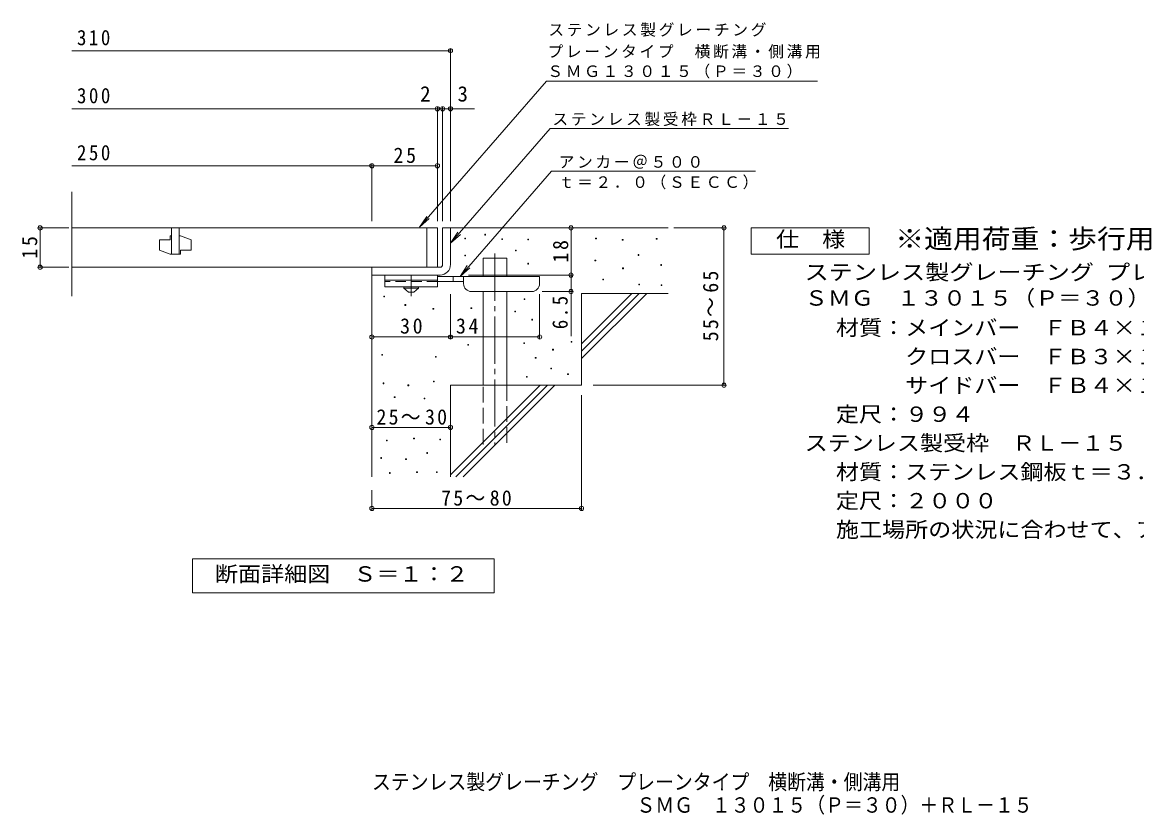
# Model space of a CAD drawing. Units: millimetres, scale not verified. Extents: x -304 to 335, y -274 to 240.
# Drawn here: x -303.6 to 121.6, y -274.5 to 27.8 of the extents above; entities that cross this region are included whole.
import ezdxf
from ezdxf.enums import TextEntityAlignment as Align

# ---------------------------------------------------------------- set-up
doc = ezdxf.new("R2010")
doc.units = ezdxf.units.MM
doc.header["$LTSCALE"] = 2
doc.header["$PDMODE"] = 32
doc.header["$PDSIZE"] = 1.6
for name, pattern in [('CHAIN1', [8, 5, -1, 1, -1]), ('CHAIN2', [12, 9, -1, 1, -1]), ('DASHED2', [3, 2, -1]), ('DASHED3', [4, 3, -1])]:
    doc.linetypes.add(name, pattern=pattern)
for name, color, linetype, lineweight in [('D-0', 7, 'Continuous', 9), ('D-1', 2, 'Continuous', 9), ('D-2', 3, 'Continuous', 9), ('D-4', 7, 'Continuous', 9), ('D-5', 7, 'Continuous', 9), ('D-6', 6, 'Continuous', 9), ('D-9', 4, 'Continuous', 9)]:
    doc.layers.add(name, color=color, linetype=linetype, lineweight=lineweight)
doc.layers.add('F-5_F-5ﾚｲﾔ', color=2, linetype='Continuous')
doc.styles.add('ＭＳ ゴシック', font='')
doc.styles.get('ＭＳ ゴシック').set_extended_font_data('MS Gothic')

msp = doc.modelspace()

# ---------------------------------------------------------------- linework, layer by layer
at = {"layer": 'D-0'}
for points in [[(-134.809, -54.811), (-134.809, -54.511), (-134.509, -54.511), (-134.509, -54.811)], [(-127.131, -53.363), (-127.131, -53.063), (-126.831, -53.063), (-126.831, -53.363)], [(-120.705, -55.082), (-120.705, -54.782), (-120.404, -54.782), (-120.404, -55.082)], [(-110.717, -55.217), (-110.717, -54.917), (-110.417, -54.917), (-110.417, -55.217)], [(-84.865, -54.811), (-84.865, -54.511), (-84.565, -54.511), (-84.565, -54.811)], [(-74.714, -55.353), (-74.714, -55.053), (-74.414, -55.053), (-74.414, -55.353)], [(-61.72, -54.947), (-61.72, -54.647), (-61.42, -54.647), (-61.42, -54.947)], [(-115.454, -59.413), (-115.454, -59.113), (-115.154, -59.113), (-115.154, -59.413)], [(-134.777, -61.345), (-134.777, -61.045), (-134.477, -61.045), (-134.477, -61.345)], [(-85.136, -63.203), (-85.136, -62.903), (-84.836, -62.903), (-84.836, -63.203)], [(-68.675, -61.097), (-68.675, -60.796), (-68.375, -60.796), (-68.375, -61.097)], [(-110.729, -64.401), (-110.729, -64.101), (-110.429, -64.101), (-110.429, -64.401)], [(-74.578, -66.181), (-74.578, -65.881), (-74.278, -65.881), (-74.278, -66.181)], [(-59.965, -64.932), (-59.965, -64.632), (-59.665, -64.632), (-59.665, -64.932)], [(-82.145, -70.464), (-82.145, -70.164), (-81.845, -70.164), (-81.845, -70.464)], [(-68.418, -72.332), (-68.418, -72.032), (-68.118, -72.032), (-68.118, -72.332)], [(-59.834, -72.629), (-59.834, -72.329), (-59.534, -72.329), (-59.534, -72.629)], [(-165.677, -76.932), (-165.677, -76.631), (-165.377, -76.631), (-165.377, -76.932)], [(-157.607, -80.205), (-157.607, -79.905), (-157.307, -79.905), (-157.307, -80.205)], [(-112.129, -77.93), (-112.129, -77.63), (-111.829, -77.63), (-111.829, -77.93)], [(-146.948, -81.652), (-146.948, -81.352), (-146.648, -81.352), (-146.648, -81.652)], [(-132.428, -81.417), (-132.428, -81.117), (-132.128, -81.117), (-132.128, -81.417)], [(-115.734, -82.644), (-115.734, -82.344), (-115.434, -82.344), (-115.434, -82.644)], [(-109.193, -85.801), (-109.193, -85.501), (-108.893, -85.501), (-108.893, -85.801)], [(-133.677, -95.374), (-133.677, -95.074), (-133.377, -95.074), (-133.377, -95.374)], [(-112.287, -94.747), (-112.287, -94.447), (-111.987, -94.447), (-111.987, -94.747)], [(-101.26, -97.225), (-101.26, -96.925), (-100.96, -96.925), (-100.96, -97.225)], [(-94.212, -94.232), (-94.212, -93.932), (-93.912, -93.932), (-93.912, -94.232)], [(-166.465, -99.165), (-166.465, -98.865), (-166.165, -98.865), (-166.165, -99.165)], [(-146.008, -99.994), (-146.008, -99.694), (-145.708, -99.694), (-145.708, -99.994)], [(-107.895, -100.364), (-107.895, -100.064), (-107.595, -100.064), (-107.595, -100.364)], [(-101.937, -104.398), (-101.937, -104.098), (-101.637, -104.098), (-101.637, -104.398)], [(-95.566, -106.549), (-95.566, -106.249), (-95.265, -106.249), (-95.265, -106.549)], [(-165.982, -110.05), (-165.982, -109.75), (-165.682, -109.75), (-165.682, -110.05)], [(-156.477, -110.827), (-156.477, -110.527), (-156.177, -110.527), (-156.177, -110.827)], [(-146.72, -109.341), (-146.72, -109.041), (-146.419, -109.041), (-146.419, -109.341)], [(-111.294, -107.605), (-111.294, -107.305), (-110.994, -107.305), (-110.994, -107.605)], [(-161.695, -115.366), (-161.695, -115.066), (-161.395, -115.066), (-161.395, -115.366)], [(-150.291, -115.88), (-150.291, -115.58), (-149.991, -115.58), (-149.991, -115.88)], [(-164.687, -131.845), (-164.687, -131.545), (-164.387, -131.545), (-164.387, -131.845)], [(-154.333, -131.084), (-154.333, -130.784), (-154.033, -130.784), (-154.033, -131.084)], [(-144.359, -131.464), (-144.359, -131.164), (-144.059, -131.164), (-144.059, -131.464)], [(-166.819, -138.545), (-166.819, -138.245), (-166.519, -138.245), (-166.519, -138.545)], [(-157.378, -139.002), (-157.378, -138.702), (-157.078, -138.702), (-157.078, -139.002)], [(-149.308, -136.641), (-149.308, -136.341), (-149.008, -136.341), (-149.008, -136.641)], [(-163.545, -144.255), (-163.545, -143.955), (-163.245, -143.955), (-163.245, -144.255)], [(-153.191, -143.95), (-153.191, -143.65), (-152.891, -143.65), (-152.891, -143.95)], [(-145.577, -143.95), (-145.577, -143.65), (-145.277, -143.65), (-145.277, -143.95)]]:
    msp.add_lwpolyline(points, close=True, dxfattribs=at)
at = {"layer": 'D-1'}
for p, q in [((-143.234, -50.622), (-140.234, -50.622)), ((-143.234, -64.622), (-143.234, -50.622)), ((-140.234, -50.622), (-140.234, -64.621)), ((-170.236, -65.621), (-144.234, -65.622)), ((-170.234, -68.622), (-170.234, -65.622)), ((-144.234, -68.621), (-170.236, -68.622))]:
    msp.add_line(p, q, dxfattribs=at)
for centre, radius, start, end in [((-144.234, -64.621), 4, 270, 0.00024), ((-144.234, -64.622), 1, 270.02448, 0.01074), ((-144.234, -64.622), 1, 270, 0.0002)]:
    msp.add_arc(centre, radius, start, end, dxfattribs=at)
at = {"layer": 'D-2'}
for p, q in [((-284.768, -76.67), (-284.768, -36.882)), ((-284.768, -50.622), (-145.234, -50.622)), ((-246.734, -50.622), (-246.734, -60.622)), ((-243.734, -50.622), (-243.734, -60.622)), ((-149.234, -65.622), (-149.234, -50.622)), ((-145.234, -50.622), (-145.234, -65.622)), ((-251.234, -55.122), (-251.234, -59.122)), ((-247.234, -55.122), (-251.234, -55.122)), ((-247.234, -55.122), (-247.234, -53.622)), ((-247.234, -53.622), (-246.734, -53.622)), ((-243.734, -53.622), (-243.234, -53.622)), ((-239.234, -55.122), (-243.234, -53.622)), ((-239.234, -59.122), (-239.234, -55.122)), ((-251.234, -59.122), (-247.234, -60.622)), ((-243.234, -59.122), (-239.234, -59.122)), ((-243.234, -59.122), (-243.234, -60.622)), ((-243.234, -60.622), (-247.234, -60.622)), ((-284.768, -65.622), (-145.234, -65.622))]:
    msp.add_line(p, q, dxfattribs=at)
at = {"layer": 'D-4'}
for p, q in [((-140.234, -48.03), (-140.234, 17.552)), ((-284.768, 16.952), (-140.234, 16.952)), ((-284.768, -5.187), (-131.097, -5.187)), ((-145.234, -48.03), (-145.234, -4.587)), ((-143.234, -48.03), (-143.234, -4.587)), ((-170.234, -48.03), (-170.234, -26.338)), ((-285.838, -50.622), (-297.448, -50.622)), ((-296.848, -65.622), (-296.848, -50.622)), ((-94.243, -50.622), (-94.243, -68.621)), ((-55.028, -50.622), (-35.297, -50.622)), ((-35.897, -110.622), (-35.897, -50.622)), ((-285.838, -65.622), (-297.448, -65.622)), ((-133.434, -68.621), (-93.643, -68.621)), ((-94.243, -68.621), (-94.243, -91.972)), ((-140.234, -92.842), (-140.234, -75.921)), ((-106.234, -92.842), (-106.234, -75.921)), ((-93.643, -74.921), (-105.234, -74.921)), ((-90.234, -114.45), (-90.234, -158.238)), ((-85.787, -110.622), (-35.297, -110.622)), ((-170.234, -126.745), (-140.234, -126.745)), ((-170.234, -150.621), (-170.234, -158.238)), ((-170.234, -157.638), (-90.234, -157.638))]:
    msp.add_line(p, q, dxfattribs=at)
for points in [[(-284.768, -26.938), (-170.234, -26.938), (-145.234, -26.938)], [(-170.234, -92.242), (-140.234, -92.242), (-106.234, -92.242)]]:
    msp.add_lwpolyline(points, dxfattribs=at)
for p in [(-140.234, 16.952), (-145.234, -5.187), (-143.234, -5.187), (-140.234, -5.187), (-170.234, -26.938), (-145.234, -26.938), (-296.848, -50.622), (-94.243, -50.621), (-35.897, -50.622), (-296.848, -65.622), (-94.243, -68.621), (-94.243, -74.921), (-170.234, -92.242), (-140.234, -92.242), (-106.234, -92.242), (-35.897, -110.622), (-170.234, -126.745), (-140.234, -126.745), (-170.234, -157.638), (-90.234, -157.638)]:
    msp.add_point(p, dxfattribs=at)
at = {"layer": 'D-5'}
for p, q in [((-103.581, 5.328), (-152.081, -50.395)), ((-103.581, 5.328), (-0.212, 5.328)), ((-102.216, -12.774), (-140.234, -56.454)), ((-102.216, -12.774), (-11.297, -12.774)), ((-101.7, -29.012), (-136.61, -69.121)), ((-101.7, -29.012), (-23.918, -29.012)), ((-152.081, -50.395), (-149.319, -46.227)), ((-152.081, -50.395), (-148.335, -47.084)), ((-140.234, -56.454), (-137.472, -52.287)), ((-140.234, -56.454), (-136.487, -53.143)), ((-136.61, -69.121), (-133.848, -64.954)), ((-136.61, -69.121), (-132.864, -65.81))]:
    msp.add_line(p, q, dxfattribs=at)
for points in [[(-25.521, -60.622), (-25.521, -50.622), (19.479, -50.622), (19.479, -60.622)], [(-238.633, -189.81), (-238.633, -176.81), (-123.633, -176.81), (-123.633, -189.81)]]:
    msp.add_lwpolyline(points, close=True, dxfattribs=at)
at = {"layer": 'D-6'}
for p, q in [((-140.234, -50.622), (-57.234, -50.622)), ((-127.776, -62.121), (-118.775, -62.121)), ((-127.776, -69.121), (-127.776, -62.121)), ((-118.775, -69.121), (-118.775, -62.121)), ((-170.234, -68.622), (-170.234, -145.621)), ((-127.776, -110.621), (-127.776, -74.921)), ((-118.775, -110.621), (-118.775, -74.921)), ((-90.234, -94.823), (-71.032, -75.621)), ((-90.234, -97.652), (-68.204, -75.621)), ((-90.234, -100.48), (-65.376, -75.621)), ((-90.234, -75.622), (-57.234, -75.622)), ((-90.234, -75.622), (-90.234, -110.621)), ((-140.234, -110.621), (-140.234, -145.621)), ((-140.234, -110.621), (-90.234, -110.621)), ((-140.234, -144.823), (-106.032, -110.621)), ((-138.204, -145.621), (-103.204, -110.621)), ((-135.376, -145.621), (-100.376, -110.621))]:
    msp.add_line(p, q, dxfattribs=at)
at = {"layer": 'D-6', "linetype": 'CHAIN2'}
msp.add_line((-123.276, -60.429), (-123.276, -133.288), dxfattribs=at)
at = {"layer": 'D-6', "linetype": 'DASHED3'}
for p, q in [((-127.776, -133.288), (-127.776, -110.621)), ((-118.775, -110.621), (-118.775, -133.288))]:
    msp.add_line(p, q, dxfattribs=at)
at = {"layer": 'D-9', "color": 3}
for p, q in [((-165.234, -68.622), (-165.234, -73.122)), ((-145.234, -68.622), (-165.234, -68.622)), ((-145.234, -70.622), (-165.234, -70.622)), ((-145.234, -68.622), (-145.234, -73.122)), ((-145.234, -73.122), (-165.234, -73.122))]:
    msp.add_line(p, q, dxfattribs=at)
at = {"layer": 'D-9', "color": 3, "linetype": 'DASHED2'}
msp.add_line((-145.234, -71.122), (-165.234, -71.122), dxfattribs=at)
at = {"layer": 'D-9', "linetype": 'CHAIN1'}
msp.add_line((-155.234, -76.669), (-155.234, -68.622), dxfattribs=at)
at = {"layer": 'D-9'}
for p, q in [((-106.234, -69.121), (-145.234, -69.121)), ((-135.229, -71.121), (-145.234, -71.121)), ((-139.234, -71.121), (-139.234, -69.121)), ((-135.234, -71.921), (-135.234, -69.121)), ((-106.234, -71.921), (-106.234, -69.121)), ((-132.234, -74.921), (-109.234, -74.921))]:
    msp.add_line(p, q, dxfattribs=at)
at = {"layer": 'D-9', "color": 2}
for p, q in [((-157.984, -73.621), (-157.984, -73.122)), ((-157.984, -73.621), (-156.234, -75.121)), ((-157.984, -73.621), (-152.484, -73.621)), ((-156.234, -75.121), (-154.234, -75.121)), ((-154.234, -75.121), (-152.484, -73.621)), ((-152.484, -73.621), (-152.484, -73.122))]:
    msp.add_line(p, q, dxfattribs=at)
at = {"layer": 'D-9'}
for centre, start, end in [((-132.234, -71.921), 180, 270), ((-109.234, -71.921), 270, 0)]:
    msp.add_arc(centre, 3, start, end, dxfattribs=at)

# ---------------------------------------------------------------- texts
at = {"layer": 'D-4', "color": 2, "style": 'ＭＳ ゴシック'}
for s, p in [('2', (-151.823, -4.187)), ('3', (-137.574, -4.187))]:
    msp.add_text(s, height=5.865, dxfattribs=at).set_placement(p, align=Align.BOTTOM_LEFT)
at = {"layer": 'D-4', "color": 2, "char_height": 5.865, "attachment_point": 7, "style": 'ＭＳ ゴシック'}
for s, insert in [('\\T1.27;\\W0.95;25', (-161.984, -25.938)), ('\\T1.27;\\W0.95;30', (-159.484, -91.042)), ('\\T1.27;\\W0.95;34', (-138.161, -91.042)), ('\\T1.22;\\W0.95;25～30', (-168.484, -125.745)), ('\\T1.22;\\W0.95;75～80', (-143.808, -156.638))]:
    msp.add_mtext(s, dxfattribs=dict(at, insert=insert))
at = {"layer": 'D-4', "color": 2, "char_height": 5.865, "attachment_point": 7, "rotation": 90, "style": 'ＭＳ ゴシック'}
for s, insert in [('\\T1.27;\\W0.95;15', (-297.848, -62.372)), ('\\T1.27;\\W0.95;18', (-95.243, -63.871)), ('\\T1.22;\\W0.95;55～65', (-38.003, -93.872)), ('\\T1.27;\\W0.9;6.5', (-95.443, -89.26))]:
    msp.add_mtext(s, dxfattribs=dict(at, insert=insert))
at = {"layer": 'D-5', "color": 3, "style": 'ＭＳ ゴシック', "width": 1.1}
msp.add_text('※適用荷重：歩行用', height=7.331, dxfattribs=at).set_placement((29.479, -60.622), align=Align.BOTTOM_LEFT)
at = {"layer": 'D-5', "color": 2, "style": 'ＭＳ ゴシック'}
for s, width, p in [('仕\u3000様', 1.1, (-16.021, -59.622)), ('ステンレス製グレーチング プレーンタイプ 横断溝・側溝用', 1.15, (-5.103, -72.206)), ('ＳＭＧ\u3000１３０１５（Ｐ＝３０）', 1.1, (-5.103, -82.052)), ('材質：メインバー\u3000ＦＢ４×１５（ＳＵＳ３０４）', 1.1, (6.84, -93.381)), ('\u3000\u3000\u3000クロスバー\u3000ＦＢ３×１０（ＳＵＳ３０４）', 1.1, (6.84, -104.381)), ('\u3000\u3000\u3000サイドバー\u3000ＦＢ４×１５（ＳＵＳ３０４）', 1.1, (6.84, -115.381)), ('定尺：９９４', 1.1, (6.84, -126.381)), ('ステンレス製受枠\u3000ＲＬ－１５', 1.1, (-5.103, -137.381)), ('材質：ステンレス鋼板ｔ＝３．０（ＳＵＳ３０４）', 1.1, (6.84, -148.381)), ('定尺：２０００', 1.1, (6.84, -159.381)), ('施工場所の状況に合わせて、アンカーをプライヤー等で折り曲げてご使用ください。', 1.1, (6.84, -170.381)), ('断面詳細図\u3000Ｓ＝１：２', 1.1, (-230.133, -187.31))]:
    msp.add_text(s, height=5.865, dxfattribs=dict(at, width=width)).set_placement(p, align=Align.BOTTOM_LEFT)
at = {"layer": 'D-5', "char_height": 4.399, "attachment_point": 7, "style": 'ＭＳ ゴシック'}
for s, insert in [('\\T1.17;ステンレス製グレーチング', (-102.919, 22.262)), ('\\T1.17;プレーンタイプ\u3000横断溝・側溝用', (-103.229, 13.931)), ('\\T1.17;ＳＭＧ１３０１５（Ｐ＝３０）', (-103.273, 6.359)), ('\\T1.17;ステンレス製受枠ＲＬ－１５', (-101.339, -11.822)), ('\\T1.17;アンカー＠５００', (-98.972, -28.08)), ('\\T1.17;ｔ＝２．０（ＳＥＣＣ）', (-98.972, -35.944))]:
    msp.add_mtext(s, dxfattribs=dict(at, insert=insert))
at = {"layer": 'D-5', "color": 2, "char_height": 5.865, "attachment_point": 7, "style": 'ＭＳ ゴシック'}
for s, insert in [('\\T1.27;\\W0.9;310', (-282.768, 18.952)), ('\\T1.27;\\W0.9;300', (-282.768, -3.187)), ('\\T1.27;\\W0.9;250', (-282.768, -24.938))]:
    msp.add_mtext(s, dxfattribs=dict(at, insert=insert))
at = {"layer": 'F-5_F-5ﾚｲﾔ', "style": 'ＭＳ ゴシック', "width": 0.9}
for s, p in [('ステンレス製グレーチング\u3000プレーンタイプ\u3000横断溝・側溝用', (-170.2, -266.622)), ('ＳＭＧ\u3000１３０１５（Ｐ＝３０）＋ＲＬ－１５', (-69.286, -275.445))]:
    msp.add_text(s, height=5.865, dxfattribs=at).set_placement(p, align=Align.BOTTOM_LEFT)

doc.saveas('drawing.dxf')
